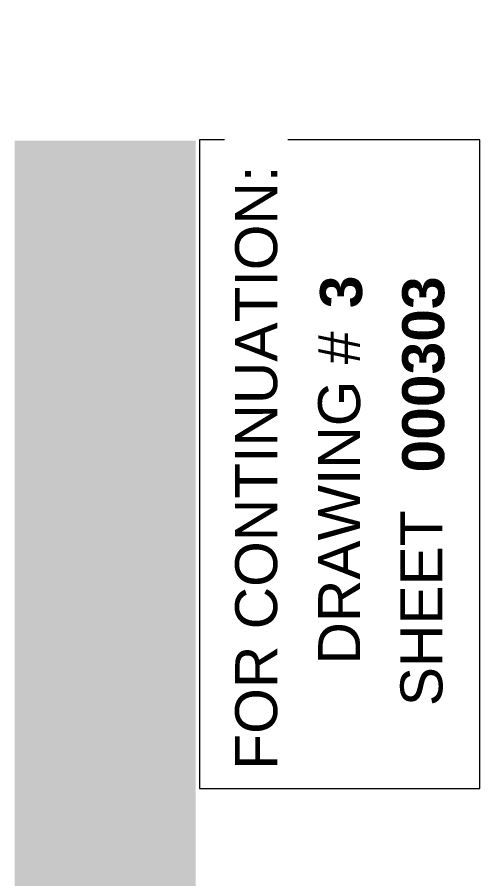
# Model space of a CAD drawing. Header units: millimetres. Extents: x -2361666 to -2009843, y -375 to 29863.
# Drawn here: x -2301904 to -2295301, y 15906 to 28193 of the extents above; entities that cross this region are included whole.
import ezdxf

# ---------------------------------------------------------------- set-up
doc = ezdxf.new("R2010")
doc.units = ezdxf.units.MM
doc.layers.add('A-DETL-GENF', color=92, linetype='Continuous', lineweight=5)
doc.layers.add('G-ANNO-SYMB', color=111, linetype='Continuous', lineweight=5)
doc.styles.add('Arial_1', font='arial.ttf', dxfattribs={"height": 600})
doc.styles.add('Arial_B', font='arialbd.ttf', dxfattribs={"height": 600})

# ---------------------------------------------------------------- blocks, each defined once
blk = doc.blocks.new('View Reference - Vertical-632112-SOUTH EAST - PART B')
at = {"layer": 'G-ANNO-SYMB'}
for p, q in [((-2353301, 26445), (-2357301, 26445)), ((-2357301, 26445), (-2357301, 17192)), ((-2353301, 17192), (-2353301, 26445)), ((-2357301, 17192), (-2353301, 17192))]:
    blk.add_line(p, q, dxfattribs=at)
at = {"layer": 'G-ANNO-SYMB', "char_height": 600, "attachment_point": 1, "rotation": 90, "style": 'Arial_1', "bg_fill": 3, "box_fill_scale": 1.25, "bg_fill_color": 256, "bg_fill_true_color": 13158600, "bg_fill_transparency": 0}
for s, insert, width in [('DRAWING #', (-2355609, 18961), 5884.39), ('SHEET', (-2354435, 18367), 3447.26)]:
    blk.add_mtext(s, dxfattribs=dict(at, insert=insert, width=width))
at = {"layer": 'G-ANNO-SYMB', "insert": (-2356793, 17461), "char_height": 600, "width": 10582.27, "attachment_point": 1, "rotation": 90, "style": 'Arial_1', "bg_fill": 3, "box_fill_scale": 1.25, "bg_fill_color": 256, "bg_fill_true_color": 13158600, "bg_fill_transparency": 0}
blk.add_mtext('FOR CONTINUATION:', dxfattribs=at)

msp = doc.modelspace()

# ---------------------------------------------------------------- hatches: boundary and pattern name
at = {"layer": 'A-DETL-GENF'}
msp.add_hatch(color=7, dxfattribs=at).paths.add_polyline_path([(-2301940, 1597), (-2299355, 1597), (-2299355, 26434), (-2301940, 26434), (-2301940, 13689), (-2300931, 13275), (-2302873, 12447), (-2301940, 12032), (-2301940, 2000)])

# ---------------------------------------------------------------- next in the draw order: block references
at = {"layer": 'G-ANNO-SYMB'}
msp.add_blockref('View Reference - Vertical-632112-SOUTH EAST - PART B', (58000, 0), dxfattribs=at)

# ---------------------------------------------------------------- next in the draw order: texts
at = {"layer": 'G-ANNO-SYMB', "char_height": 600, "attachment_point": 1, "rotation": 90, "style": 'Arial_B', "bg_fill": 3, "box_fill_scale": 1.25, "bg_fill_color": 256, "bg_fill_true_color": 13158600, "bg_fill_transparency": 0}
for s, insert, width in [('000303', (-2296409, 21700), 3463.29), ('\\fArial|b1|i0|c0|p34|;3', (-2297582, 24043), 577.21)]:
    msp.add_mtext(s, dxfattribs=dict(at, insert=insert, width=width))

doc.saveas('drawing.dxf')
